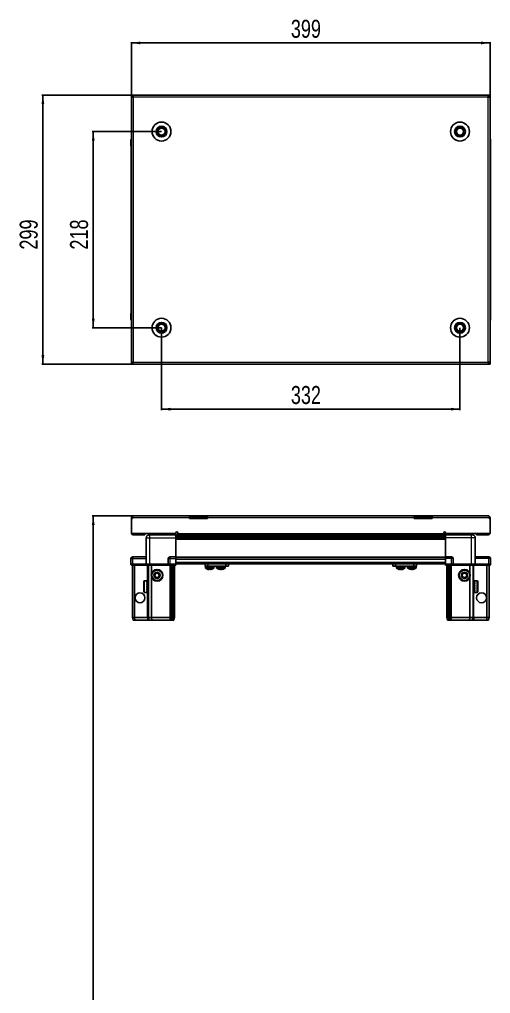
# Model space of a CAD drawing. Header units: millimetres. Extents: x 1021 to 3842, y -789 to 1435.
# Drawn here: x 1021 to 1545, y 294 to 1376 of the extents above; entities that cross this region are included whole.
import ezdxf

# ---------------------------------------------------------------- set-up
doc = ezdxf.new("R2010")
doc.units = ezdxf.units.MM
doc.layers.add('FORMAT', color=7, linetype='Continuous')
doc.styles.add('SLDTEXTSTYLE0', font='TXT', dxfattribs={"width": 0.75})
doc.dimstyles.new('SLDDIMSTYLE0', dxfattribs={"dimtxt": 20, "dimasz": 10, "dimexe": 0, "dimexo": 0.0625, "dimgap": 5, "dimtad": 2, "dimdec": 1, "dimrnd": 1e-09, "dimzin": 12, "dimdsep": 46, "dimtxsty": 'SLDTEXTSTYLE0', "dimsah": 1, "dimcen": 0.09, "dimadec": 0, "dimazin": 3, "dimtfac": 1, "dimtofl": 0, "dimtmove": 0, "dimatfit": 3, "dimfxl": 0, "dimfrac": 2, "dimtolj": 1, "dimtzin": 12, "dimarcsym": 0})

# ---------------------------------------------------------------- blocks, each defined once
blk = doc.blocks.new('_D')
at = {"layer": 'FORMAT'}
for p, q in [((1145.1, 1292.2), (1045.6, 1292.2)), ((1046.6, 993.2), (1046.6, 1292.2)), ((1145.1, 993.2), (1045.6, 993.2))]:
    blk.add_line(p, q, dxfattribs=at)
for points in [[(1046.6, 1292.2), (1045.1, 1282.2), (1048.2, 1282.2)], [(1046.6, 993.2), (1048.2, 1003.2), (1045.1, 1003.2)]]:
    blk.add_solid(points, dxfattribs=at)
at = {"layer": 'FORMAT', "insert": (1020.8, 1120.5), "char_height": 20, "attachment_point": 1, "rotation": 90, "style": 'SLDTEXTSTYLE0'}
blk.add_mtext('299', dxfattribs=at)
blk = doc.blocks.new('_D_1')
at = {"layer": 'FORMAT'}
for p, q in [((1145.1, 1292.2), (1145.1, 1351.2)), ((1544.1, 1350.2), (1145.1, 1350.2)), ((1544.1, 1292.2), (1544.1, 1351.2))]:
    blk.add_line(p, q, dxfattribs=at)
for points in [[(1145.1, 1350.2), (1155.1, 1348.6), (1155.1, 1351.7)], [(1544.1, 1350.2), (1534.1, 1351.7), (1534.1, 1348.6)]]:
    blk.add_solid(points, dxfattribs=at)
at = {"layer": 'FORMAT', "insert": (1322.5, 1375.9), "char_height": 20, "attachment_point": 1, "style": 'SLDTEXTSTYLE0'}
blk.add_mtext('399', dxfattribs=at)
blk = doc.blocks.new('_D_2')
at = {"layer": 'FORMAT'}
for p, q in [((1178.6, 1033.7), (1178.6, 942.2)), ((1510.6, 1033.7), (1510.6, 942.2)), ((1178.6, 943.2), (1510.6, 943.2))]:
    blk.add_line(p, q, dxfattribs=at)
for points in [[(1178.6, 943.2), (1188.6, 941.6), (1188.6, 944.7)], [(1510.6, 943.2), (1500.6, 944.7), (1500.6, 941.6)]]:
    blk.add_solid(points, dxfattribs=at)
at = {"layer": 'FORMAT', "insert": (1322.5, 968.9), "char_height": 20, "attachment_point": 1, "style": 'SLDTEXTSTYLE0'}
blk.add_mtext('332', dxfattribs=at)
blk = doc.blocks.new('_D_3')
at = {"layer": 'FORMAT'}
for p, q in [((1178.6, 1251.7), (1101.6, 1251.7)), ((1102.6, 1251.7), (1102.6, 1033.7)), ((1178.6, 1033.7), (1101.6, 1033.7))]:
    blk.add_line(p, q, dxfattribs=at)
for points in [[(1102.6, 1251.7), (1101.1, 1241.7), (1104.2, 1241.7)], [(1102.6, 1033.7), (1104.2, 1043.7), (1101.1, 1043.7)]]:
    blk.add_solid(points, dxfattribs=at)
at = {"layer": 'FORMAT', "insert": (1076.8, 1120.5), "char_height": 20, "attachment_point": 1, "rotation": 90, "style": 'SLDTEXTSTYLE0'}
blk.add_mtext('218', dxfattribs=at)
blk = doc.blocks.new('_D_8')
at = {"layer": 'FORMAT'}
for p, q in [((1146.7, 824.5), (1101.6, 824.5)), ((1102.6, 824.5), (1102.6, -782.2)), ((1147.2, -782.2), (1101.6, -782.2))]:
    blk.add_line(p, q, dxfattribs=at)
for points in [[(1102.6, 824.5), (1101.1, 814.5), (1104.2, 814.5)], [(1102.6, -782.2), (1104.2, -772.2), (1101.1, -772.2)]]:
    blk.add_solid(points, dxfattribs=at)
at = {"layer": 'FORMAT', "insert": (1076.8, -19.5), "char_height": 20, "attachment_point": 1, "rotation": 90, "style": 'SLDTEXTSTYLE0'}
blk.add_mtext('1606,7', dxfattribs=at)

msp = doc.modelspace()

# ---------------------------------------------------------------- linework, layer by layer
at = {"color": 7, "linetype": 'Continuous', "lineweight": 25}
for p, q in [((1145.13, 1290.66), (1145.13, 1292.16)), ((1147.23, 1292.16), (1145.13, 1292.16)), ((1145.13, 1290.66), (1147.23, 1290.66)), ((1145.13, 1290.66), (1145.13, 1290.06)), ((1145.13, 1290.06), (1145.13, 995.26)), ((1145.13, 1290.06), (1147.23, 1290.06)), ((1147.23, 1292.16), (1147.23, 1290.06)), ((1542.03, 1292.16), (1147.23, 1292.16)), ((1542.03, 1290.06), (1542.03, 1292.16)), ((1544.13, 1292.16), (1542.03, 1292.16)), ((1542.03, 1290.66), (1544.13, 1290.66)), ((1542.03, 1290.06), (1544.13, 1290.06)), ((1544.13, 1290.66), (1544.13, 1292.16)), ((1544.13, 1290.06), (1544.13, 1290.66)), ((1544.13, 995.26), (1544.13, 1290.06)), ((1144.63, 1242.16), (1144.63, 1235.66)), ((1144.63, 1235.66), (1144.63, 1242.16)), ((1144.63, 1235.66), (1144.63, 1235.66)), ((1145.13, 1235.66), (1144.63, 1235.66)), ((1144.78, 1235.66), (1144.78, 1049.66)), ((1544.13, 1243.49), (1544.13, 1243.49)), ((1544.13, 1235.66), (1544.63, 1235.66)), ((1544.48, 1049.66), (1544.48, 1235.66)), ((1544.63, 1242.16), (1544.63, 1235.66)), ((1544.63, 1235.66), (1544.63, 1242.16)), ((1544.63, 1235.66), (1544.63, 1235.66)), ((1544.63, 1235.66), (1544.63, 1235.66)), ((1144.63, 1043.16), (1144.63, 1049.66)), ((1144.63, 1049.66), (1144.63, 1049.66)), ((1144.63, 1049.66), (1144.63, 1049.66)), ((1144.63, 1049.66), (1144.63, 1043.16)), ((1145.13, 1049.66), (1144.63, 1049.66)), ((1145.13, 1041.84), (1145.13, 1041.84)), ((1544.13, 1049.66), (1544.63, 1049.66)), ((1544.63, 1049.66), (1544.63, 1049.66)), ((1544.63, 1043.16), (1544.63, 1049.66)), ((1544.63, 1049.66), (1544.63, 1043.16)), ((1147.23, 995.26), (1145.13, 995.26)), ((1145.13, 995.26), (1145.13, 994.66)), ((1145.13, 994.66), (1145.13, 993.16)), ((1147.23, 994.66), (1145.13, 994.66)), ((1145.13, 993.16), (1147.23, 993.16)), ((1147.23, 995.26), (1147.23, 993.16)), ((1147.23, 993.16), (1542.03, 993.16)), ((1544.13, 995.26), (1542.03, 995.26)), ((1542.03, 993.16), (1542.03, 995.26)), ((1544.13, 994.66), (1542.03, 994.66)), ((1542.03, 993.16), (1544.13, 993.16)), ((1544.13, 994.66), (1544.13, 995.26)), ((1544.13, 994.66), (1544.13, 993.16)), ((1146.73, 824.52), (1209.63, 824.52)), ((1209.63, 822.42), (1209.63, 824.52)), ((1209.63, 824.52), (1219.63, 824.52)), ((1219.63, 823.02), (1209.63, 823.02)), ((1219.63, 824.52), (1229.63, 824.52)), ((1229.63, 823.02), (1219.63, 823.02)), ((1229.63, 824.52), (1459.63, 824.52)), ((1229.63, 824.52), (1229.63, 822.42)), ((1459.63, 822.42), (1459.63, 824.52)), ((1459.63, 824.52), (1469.63, 824.52)), ((1469.63, 823.02), (1459.63, 823.02)), ((1469.63, 824.52), (1479.63, 824.52)), ((1479.63, 823.02), (1469.63, 823.02)), ((1479.63, 824.52), (1542.53, 824.52)), ((1479.63, 824.52), (1479.63, 822.42)), ((1146.13, 822.42), (1145.13, 822.42)), ((1145.13, 822.42), (1145.13, 821.52)), ((1145.13, 821.52), (1145.13, 805.02)), ((1146.13, 821.52), (1145.13, 821.52)), ((1146.13, 822.42), (1146.13, 821.52)), ((1209.63, 821.52), (1209.63, 822.42)), ((1229.63, 821.52), (1209.63, 821.52)), ((1229.63, 821.52), (1229.63, 822.42)), ((1459.63, 821.52), (1459.63, 822.42)), ((1479.63, 821.52), (1459.63, 821.52)), ((1479.63, 821.52), (1479.63, 822.42)), ((1543.13, 822.42), (1543.13, 821.52)), ((1543.13, 822.42), (1544.13, 822.42)), ((1544.13, 821.52), (1543.13, 821.52)), ((1544.13, 821.52), (1544.13, 822.42)), ((1544.13, 805.02), (1544.13, 821.52)), ((1145.13, 805.02), (1194.63, 805.02)), ((1147.23, 803.52), (1158.13, 803.52)), ((1160.13, 803.52), (1158.13, 803.52)), ((1160.13, 805.02), (1160.13, 803.52)), ((1165.38, 805.02), (1165.38, 803.52)), ((1194.63, 803.52), (1165.63, 803.52)), ((1191.88, 803.52), (1191.88, 805.02)), ((1194.63, 805.02), (1194.63, 805.87)), ((1194.63, 805.02), (1194.63, 803.52)), ((1194.63, 802.87), (1218.51, 802.87)), ((1494.63, 801.08), (1194.63, 801.08)), ((1196.63, 805.87), (1196.63, 805.12)), ((1196.63, 803.02), (1196.63, 805.12)), ((1196.63, 803.02), (1492.63, 803.02)), ((1213.13, 803.02), (1213.13, 802.87)), ((1213.29, 803.02), (1213.29, 802.87)), ((1213.5, 803.02), (1213.5, 802.87)), ((1214.05, 803.02), (1214.05, 802.87)), ((1214.46, 803.02), (1214.46, 802.87)), ((1215.35, 803.02), (1215.35, 802.87)), ((1215.94, 803.02), (1215.94, 802.87)), ((1217.07, 803.02), (1217.07, 802.87)), ((1217.77, 803.02), (1217.77, 802.87)), ((1218.51, 802.87), (1219.05, 802.87)), ((1219.05, 803.02), (1219.05, 802.87)), ((1219.05, 802.87), (1219.05, 802.87)), ((1219.05, 802.87), (1219.78, 802.87)), ((1219.23, 803.02), (1219.23, 802.87)), ((1219.73, 803.02), (1219.73, 802.87)), ((1219.78, 803.02), (1219.78, 802.87)), ((1219.78, 802.87), (1220.75, 802.87)), ((1219.78, 802.87), (1219.78, 802.87)), ((1220.75, 802.87), (1468.51, 802.87)), ((1221.08, 803.02), (1221.08, 802.87)), ((1221.09, 803.02), (1221.09, 802.87)), ((1221.78, 803.02), (1221.78, 802.87)), ((1222.96, 803.02), (1222.96, 802.87)), ((1223.57, 803.02), (1223.57, 802.87)), ((1224.52, 803.02), (1224.52, 802.87)), ((1224.98, 803.02), (1224.98, 802.87)), ((1225.61, 803.02), (1225.61, 802.87)), ((1225.86, 803.02), (1225.86, 802.87)), ((1226.1, 803.02), (1226.1, 802.87)), ((1226.13, 803.02), (1226.13, 802.87)), ((1463.13, 803.02), (1463.13, 802.87)), ((1463.24, 803.02), (1463.24, 802.87)), ((1463.42, 803.02), (1463.42, 802.87)), ((1463.93, 803.02), (1463.93, 802.87)), ((1464.32, 803.02), (1464.32, 802.87)), ((1465.18, 803.02), (1465.18, 802.87)), ((1465.74, 803.02), (1465.74, 802.87)), ((1466.86, 803.02), (1466.86, 802.87)), ((1467.54, 803.02), (1467.54, 802.87)), ((1468.51, 802.87), (1468.81, 802.87)), ((1468.81, 803.02), (1468.81, 802.87)), ((1468.81, 802.87), (1468.82, 802.87)), ((1468.82, 802.87), (1469.55, 802.87)), ((1469.07, 803.02), (1469.07, 802.87)), ((1469.55, 803.02), (1469.55, 802.87)), ((1469.55, 802.87), (1470.84, 802.87)), ((1470.75, 802.87), (1494.63, 802.87)), ((1470.84, 803.02), (1470.84, 802.87)), ((1470.94, 803.02), (1470.94, 802.87)), ((1471.56, 803.02), (1471.56, 802.87)), ((1472.76, 803.02), (1472.76, 802.87)), ((1473.38, 803.02), (1473.38, 802.87)), ((1474.36, 803.02), (1474.36, 802.87)), ((1474.84, 803.02), (1474.84, 802.87)), ((1475.51, 803.02), (1475.51, 802.87)), ((1475.79, 803.02), (1475.79, 802.87)), ((1476.08, 803.02), (1476.08, 802.87)), ((1476.13, 802.87), (1476.13, 803.02)), ((1476.13, 803.02), (1476.13, 802.87)), ((1492.63, 805.12), (1492.63, 805.87)), ((1492.63, 805.12), (1492.63, 803.02)), ((1494.63, 805.87), (1494.63, 805.02)), ((1494.63, 805.02), (1544.13, 805.02)), ((1494.63, 805.02), (1494.63, 803.52)), ((1494.63, 803.52), (1523.63, 803.52)), ((1497.38, 805.02), (1497.38, 803.52)), ((1523.88, 803.52), (1523.88, 805.02)), ((1529.13, 803.52), (1529.13, 805.02)), ((1531.13, 803.52), (1529.13, 803.52)), ((1531.13, 803.52), (1542.03, 803.52)), ((1161.63, 771.02), (1161.63, 800.02)), ((1494.63, 801.04), (1194.63, 801.04)), ((1194.63, 800.02), (1194.63, 779.02)), ((1494.63, 800.02), (1494.63, 779.02)), ((1527.63, 771.02), (1527.63, 800.02)), ((1144.63, 771.02), (1144.63, 777.02)), ((1144.63, 771.02), (1144.63, 770.69)), ((1144.63, 771.02), (1144.63, 771.02)), ((1144.63, 771.02), (1144.63, 770.69)), ((1146.63, 771.02), (1144.63, 771.02)), ((1144.63, 770.69), (1145.13, 769.82)), ((1144.63, 770.69), (1145.13, 769.82)), ((1145.13, 769.82), (1146.63, 769.82)), ((1146.13, 711.52), (1146.13, 769.82)), ((1161.63, 779.02), (1146.63, 779.02)), ((1146.63, 771.02), (1161.43, 771.02)), ((1161.43, 769.82), (1146.63, 769.82)), ((1148.63, 711.52), (1148.63, 769.82)), ((1161.43, 771.02), (1161.63, 771.02)), ((1161.63, 769.82), (1161.43, 769.82)), ((1161.63, 771.02), (1161.63, 769.82)), ((1161.63, 771.02), (1165.63, 771.02)), ((1165.63, 769.82), (1161.63, 769.82)), ((1164.13, 711.52), (1164.13, 769.82)), ((1165.63, 771.02), (1185.93, 771.02)), ((1185.93, 769.82), (1165.63, 769.82)), ((1167.63, 761.02), (1167.63, 769.82)), ((1185.93, 771.02), (1186.13, 771.02)), ((1186.13, 769.82), (1185.93, 769.82)), ((1186.13, 771.02), (1186.13, 777.02)), ((1186.13, 771.02), (1186.13, 769.82)), ((1188.13, 771.02), (1186.13, 771.02)), ((1186.13, 771.02), (1188.13, 771.02)), ((1186.13, 769.82), (1186.81, 769.82)), ((1194.63, 769.82), (1186.81, 769.82)), ((1194.63, 779.02), (1188.13, 779.02)), ((1188.13, 771.02), (1194.63, 771.02)), ((1188.13, 770.69), (1194.63, 770.69)), ((1189.13, 711.52), (1189.13, 769.82)), ((1190.13, 711.52), (1190.13, 769.82)), ((1191.63, 711.52), (1191.63, 769.82)), ((1193.13, 711.52), (1193.13, 769.82)), ((1194.63, 777.02), (1194.63, 779.02)), ((1194.63, 778.37), (1494.63, 778.37)), ((1194.63, 771.02), (1194.63, 777.02)), ((1194.63, 771.17), (1494.63, 771.17)), ((1194.63, 771.02), (1194.63, 770.69)), ((1194.63, 770.69), (1194.63, 769.82)), ((1227.08, 768.67), (1227.08, 771.17)), ((1230.08, 768.67), (1227.08, 768.67)), ((1227.43, 768.67), (1227.43, 766.76)), ((1230.08, 771.17), (1230.08, 768.67)), ((1250.28, 768.67), (1230.08, 768.67)), ((1236.93, 766.76), (1236.93, 768.67)), ((1239.88, 768.67), (1239.88, 766.76)), ((1239.93, 768.67), (1239.93, 766.76)), ((1249.43, 766.76), (1249.43, 768.67)), ((1250.28, 768.67), (1250.28, 771.17)), ((1253.28, 768.67), (1250.28, 768.67)), ((1253.28, 771.17), (1253.28, 768.67)), ((1435.98, 768.67), (1435.98, 771.17)), ((1438.98, 768.67), (1435.98, 768.67)), ((1438.98, 771.17), (1438.98, 768.67)), ((1459.18, 768.67), (1438.98, 768.67)), ((1439.83, 768.67), (1439.83, 766.76)), ((1449.33, 766.76), (1449.33, 768.67)), ((1449.38, 766.76), (1449.38, 768.67)), ((1452.33, 768.67), (1452.33, 766.76)), ((1459.18, 768.67), (1459.18, 771.17)), ((1462.18, 768.67), (1459.18, 768.67)), ((1461.83, 766.76), (1461.83, 768.67)), ((1462.18, 771.17), (1462.18, 768.67)), ((1494.63, 779.02), (1501.13, 779.02)), ((1494.63, 777.02), (1494.63, 779.02)), ((1494.63, 771.02), (1494.63, 777.02)), ((1494.63, 771.02), (1501.13, 771.02)), ((1494.63, 771.02), (1494.63, 770.69)), ((1494.63, 771.02), (1494.63, 771.02)), ((1501.13, 771.02), (1494.63, 771.02)), ((1494.63, 769.82), (1494.63, 770.69)), ((1494.63, 770.69), (1494.63, 770.69)), ((1494.63, 770.69), (1501.13, 770.69)), ((1502.45, 769.82), (1494.63, 769.82)), ((1496.13, 711.52), (1496.13, 769.82)), ((1497.63, 711.52), (1497.63, 769.82)), ((1499.13, 711.52), (1499.13, 769.82)), ((1500.13, 711.52), (1500.13, 769.82)), ((1503.13, 771.02), (1501.13, 771.02)), ((1502.45, 769.82), (1503.13, 769.82)), ((1503.13, 771.02), (1503.13, 777.02)), ((1503.13, 771.02), (1503.13, 769.82)), ((1503.13, 771.02), (1503.33, 771.02)), ((1503.33, 769.82), (1503.13, 769.82)), ((1503.33, 771.02), (1523.63, 771.02)), ((1523.63, 769.82), (1503.33, 769.82)), ((1521.63, 761.02), (1521.63, 769.82)), ((1523.63, 771.02), (1527.63, 771.02)), ((1527.63, 769.82), (1523.63, 769.82)), ((1525.13, 711.52), (1525.13, 769.82)), ((1527.63, 779.02), (1542.63, 779.02)), ((1527.63, 771.02), (1527.63, 769.82)), ((1527.63, 771.02), (1527.83, 771.02)), ((1527.83, 769.82), (1527.63, 769.82)), ((1527.83, 771.02), (1542.63, 771.02)), ((1542.63, 771.02), (1527.83, 771.02)), ((1542.63, 769.82), (1527.83, 769.82)), ((1540.63, 711.52), (1540.63, 769.82)), ((1544.63, 771.02), (1542.63, 771.02)), ((1542.63, 769.82), (1544.13, 769.82)), ((1543.13, 711.52), (1543.13, 769.82)), ((1544.13, 769.82), (1544.63, 770.69)), ((1544.63, 771.02), (1544.63, 777.02)), ((1544.63, 771.02), (1544.63, 770.69)), ((1158.93, 740.32), (1158.93, 751.72)), ((1162.63, 752.52), (1159.73, 752.52)), ((1162.13, 752.43), (1162.63, 752.43)), ((1162.13, 752.43), (1162.13, 752.26)), ((1162.13, 752.26), (1162.63, 752.26)), ((1162.13, 751.77), (1162.63, 751.77)), ((1162.13, 751.77), (1162.13, 751.39)), ((1162.13, 751.39), (1162.63, 751.39)), ((1162.13, 750.56), (1162.63, 750.56)), ((1162.13, 750.56), (1162.13, 750)), ((1162.13, 750), (1162.63, 750)), ((1162.13, 748.9), (1162.63, 748.9)), ((1162.13, 748.9), (1162.13, 748.22)), ((1162.13, 748.22), (1162.63, 748.22)), ((1162.13, 746.95), (1162.63, 746.95)), ((1162.13, 746.95), (1162.13, 746.22)), ((1162.63, 752.43), (1162.63, 752.52)), ((1162.63, 752.26), (1162.63, 752.43)), ((1162.63, 751.77), (1162.63, 752.26)), ((1162.63, 751.39), (1162.63, 751.77)), ((1162.63, 750.56), (1162.63, 751.39)), ((1162.63, 750), (1162.63, 750.56)), ((1162.73, 750.42), (1162.63, 750.42)), ((1162.63, 748.9), (1162.63, 750)), ((1162.63, 748.22), (1162.63, 748.9)), ((1162.63, 746.95), (1162.63, 748.22)), ((1162.63, 746.65), (1162.63, 746.95)), ((1162.73, 748.91), (1162.73, 750.42)), ((1162.73, 741.62), (1162.73, 748.91)), ((1163.61, 749.33), (1163.13, 750.02)), ((1163.13, 742.02), (1163.13, 750.02)), ((1164.1, 750.02), (1163.61, 749.33)), ((1163.61, 742.71), (1163.61, 749.33)), ((1164.13, 750.02), (1164.1, 750.02)), ((1164.1, 742.02), (1164.1, 750.02)), ((1167.63, 711.52), (1167.63, 756.02)), ((1521.63, 711.52), (1521.63, 756.02)), ((1525.16, 750.02), (1525.13, 750.02)), ((1525.65, 749.33), (1525.16, 750.02)), ((1525.16, 750.02), (1525.16, 748.98)), ((1525.16, 748.98), (1525.16, 742.02)), ((1526.13, 750.02), (1525.65, 749.33)), ((1525.65, 749.33), (1525.65, 748.47)), ((1525.65, 748.47), (1525.65, 742.71)), ((1526.13, 750.02), (1526.13, 748.98)), ((1526.13, 748.98), (1526.13, 742.02)), ((1526.63, 750.42), (1526.53, 750.42)), ((1526.53, 750.42), (1526.53, 741.62)), ((1529.53, 752.52), (1526.63, 752.52)), ((1526.63, 752.52), (1526.63, 752.51)), ((1527.13, 752.51), (1526.63, 752.51)), ((1526.63, 752.51), (1526.63, 752.43)), ((1526.63, 752.43), (1526.63, 752.09)), ((1527.13, 752.43), (1526.63, 752.43)), ((1527.13, 752.09), (1526.63, 752.09)), ((1526.63, 752.09), (1526.63, 751.78)), ((1526.63, 751.78), (1526.63, 751.07)), ((1527.13, 751.78), (1526.63, 751.78)), ((1527.13, 751.07), (1526.63, 751.07)), ((1526.63, 751.07), (1526.63, 750.57)), ((1526.63, 750.57), (1526.63, 749.55)), ((1527.13, 750.57), (1526.63, 750.57)), ((1527.13, 749.55), (1526.63, 749.55)), ((1526.63, 749.55), (1526.63, 748.91)), ((1526.63, 748.91), (1526.63, 747.7)), ((1527.13, 748.91), (1526.63, 748.91)), ((1527.13, 747.7), (1526.63, 747.7)), ((1526.63, 747.7), (1526.63, 747.15)), ((1527.13, 747.15), (1526.63, 747.15)), ((1526.63, 746.97), (1526.63, 745.67)), ((1527.13, 746.97), (1526.63, 746.97)), ((1527.13, 752.43), (1527.13, 752.51)), ((1527.13, 751.78), (1527.13, 752.09)), ((1527.13, 750.57), (1527.13, 751.07)), ((1527.13, 748.91), (1527.13, 749.55)), ((1527.13, 746.97), (1527.13, 747.7)), ((1530.33, 751.72), (1530.33, 750.23)), ((1530.33, 750.23), (1530.33, 740.32)), ((1159.73, 739.52), (1162.63, 739.52)), ((1162.13, 746.65), (1162.63, 746.65)), ((1162.13, 746.22), (1162.63, 746.22)), ((1162.13, 744.92), (1162.63, 744.92)), ((1162.13, 744.92), (1162.13, 744.2)), ((1162.13, 744.79), (1162.63, 744.79)), ((1162.13, 744.2), (1162.63, 744.2)), ((1162.13, 743), (1162.63, 743)), ((1162.13, 743), (1162.13, 742.36)), ((1162.13, 742.36), (1162.63, 742.36)), ((1162.13, 741.37), (1162.63, 741.37)), ((1162.13, 741.37), (1162.13, 740.88)), ((1162.13, 740.88), (1162.63, 740.88)), ((1162.13, 740.19), (1162.63, 740.19)), ((1162.13, 740.19), (1162.13, 739.9)), ((1162.13, 739.9), (1162.63, 739.9)), ((1162.13, 739.59), (1162.63, 739.59)), ((1162.13, 739.59), (1162.13, 739.52)), ((1162.13, 739.52), (1162.63, 739.52)), ((1162.63, 744.92), (1162.63, 746.22)), ((1162.63, 744.2), (1162.63, 744.79)), ((1162.63, 743), (1162.63, 744.2)), ((1162.63, 742.36), (1162.63, 743)), ((1162.63, 741.37), (1162.63, 742.36)), ((1162.63, 741.62), (1162.73, 741.62)), ((1162.63, 740.88), (1162.63, 741.37)), ((1162.63, 740.19), (1162.63, 740.88)), ((1162.63, 739.9), (1162.63, 740.19)), ((1162.63, 739.59), (1162.63, 739.9)), ((1162.63, 739.52), (1162.63, 739.59)), ((1162.63, 739.52), (1162.63, 739.52)), ((1163.13, 742.02), (1163.61, 742.71)), ((1163.61, 742.71), (1164.1, 742.02)), ((1164.1, 742.02), (1164.13, 742.02)), ((1525.13, 742.02), (1525.16, 742.02)), ((1525.16, 742.02), (1525.65, 742.71)), ((1525.65, 742.71), (1526.13, 742.02)), ((1526.53, 741.62), (1526.63, 741.62)), ((1527.13, 745.67), (1526.63, 745.67)), ((1527.13, 745.29), (1526.63, 745.29)), ((1526.63, 745.29), (1526.63, 744.94)), ((1527.13, 744.94), (1526.63, 744.94)), ((1526.63, 744.94), (1526.63, 743.68)), ((1527.13, 743.68), (1526.63, 743.68)), ((1526.63, 743.68), (1526.63, 743.01)), ((1526.63, 743.01), (1526.63, 741.92)), ((1527.13, 743.01), (1526.63, 743.01)), ((1527.13, 741.92), (1526.63, 741.92)), ((1526.63, 741.92), (1526.63, 741.38)), ((1526.63, 741.38), (1526.63, 740.57)), ((1527.13, 741.38), (1526.63, 741.38)), ((1527.13, 740.57), (1526.63, 740.57)), ((1526.63, 740.57), (1526.63, 740.2)), ((1526.63, 740.2), (1526.63, 739.74)), ((1527.13, 740.2), (1526.63, 740.2)), ((1527.13, 739.74), (1526.63, 739.74)), ((1526.63, 739.74), (1526.63, 739.59)), ((1526.63, 739.59), (1526.63, 739.52)), ((1527.13, 739.59), (1526.63, 739.59)), ((1526.63, 739.52), (1529.53, 739.52)), ((1527.13, 744.94), (1527.13, 745.67)), ((1527.13, 743.01), (1527.13, 743.68)), ((1527.13, 741.38), (1527.13, 741.92)), ((1527.13, 740.2), (1527.13, 740.57)), ((1527.13, 739.59), (1527.13, 739.74)), ((1148.63, 711.52), (1146.13, 711.52)), ((1146.13, 711.52), (1146.93, 708.52)), ((1146.93, 708.52), (1148.78, 708.52)), ((1163.13, 711.52), (1148.63, 711.52)), ((1148.63, 711.52), (1148.78, 708.52)), ((1148.78, 708.52), (1163.13, 708.52)), ((1164.13, 711.52), (1163.13, 711.52)), ((1163.13, 708.52), (1164.93, 708.52)), ((1167.63, 711.52), (1164.13, 711.52)), ((1164.13, 711.52), (1164.93, 708.52)), ((1164.93, 708.52), (1167.96, 708.52)), ((1188.13, 711.52), (1167.63, 711.52)), ((1167.96, 708.52), (1167.63, 711.52)), ((1167.96, 708.52), (1188.13, 708.52)), ((1189.13, 711.52), (1188.13, 711.52)), ((1188.13, 708.52), (1189.93, 708.52)), ((1190.13, 711.52), (1189.13, 711.52)), ((1189.93, 708.52), (1189.13, 711.52)), ((1189.93, 708.52), (1190.67, 708.52)), ((1191.63, 711.52), (1190.13, 711.52)), ((1190.67, 708.52), (1190.13, 711.52)), ((1190.67, 708.52), (1191.17, 708.52)), ((1191.17, 708.52), (1191.63, 711.52)), ((1191.17, 708.52), (1192.33, 708.52)), ((1193.13, 711.52), (1191.63, 711.52)), ((1192.33, 708.52), (1193.13, 711.52)), ((1496.93, 708.52), (1496.13, 711.52)), ((1496.13, 711.52), (1497.63, 711.52)), ((1498.08, 708.52), (1496.93, 708.52)), ((1498.08, 708.52), (1497.63, 711.52)), ((1497.63, 711.52), (1499.13, 711.52)), ((1498.58, 708.52), (1498.08, 708.52)), ((1498.58, 708.52), (1499.13, 711.52)), ((1499.33, 708.52), (1498.58, 708.52)), ((1499.13, 711.52), (1500.13, 711.52)), ((1499.33, 708.52), (1500.13, 711.52)), ((1501.13, 708.52), (1499.33, 708.52)), ((1500.13, 711.52), (1501.13, 711.52)), ((1501.13, 711.52), (1521.63, 711.52)), ((1521.3, 708.52), (1501.13, 708.52)), ((1521.3, 708.52), (1521.63, 711.52)), ((1524.33, 708.52), (1521.3, 708.52)), ((1521.63, 711.52), (1525.13, 711.52)), ((1525.13, 711.52), (1524.33, 708.52)), ((1526.13, 708.52), (1524.33, 708.52)), ((1525.13, 711.52), (1526.13, 711.52)), ((1526.13, 711.52), (1540.63, 711.52)), ((1540.47, 708.52), (1526.13, 708.52)), ((1540.63, 711.52), (1540.47, 708.52)), ((1542.33, 708.52), (1540.47, 708.52)), ((1540.63, 711.52), (1543.13, 711.52)), ((1543.13, 711.52), (1542.33, 708.52))]:
    msp.add_line(p, q, dxfattribs=at)
at = {"color": 8, "linetype": 'Continuous', "lineweight": 18}
for p, q in [((1542.03, 1290.06), (1147.23, 1290.06)), ((1147.23, 1290.06), (1147.23, 995.26)), ((1542.03, 995.26), (1542.03, 1290.06)), ((1145.13, 1242.16), (1144.63, 1242.16)), ((1544.13, 1242.16), (1544.63, 1242.16)), ((1145.13, 1043.16), (1144.63, 1043.16)), ((1544.13, 1043.16), (1544.63, 1043.16)), ((1147.23, 995.26), (1542.03, 995.26)), ((1219.63, 823.02), (1219.63, 824.52)), ((1469.63, 824.52), (1469.63, 823.02)), ((1209.63, 822.42), (1146.13, 822.42)), ((1459.63, 822.42), (1229.63, 822.42)), ((1543.13, 822.42), (1479.63, 822.42)), ((1147.23, 805.02), (1147.23, 803.52)), ((1158.13, 803.52), (1158.13, 805.02)), ((1194.63, 803.52), (1196.63, 803.52)), ((1494.63, 802.28), (1194.63, 802.28)), ((1196.63, 805.12), (1492.63, 805.12)), ((1492.63, 803.52), (1494.63, 803.52)), ((1531.13, 805.02), (1531.13, 803.52)), ((1542.03, 805.02), (1542.03, 803.52)), ((1165.63, 800.02), (1194.63, 800.02)), ((1165.63, 771.02), (1165.63, 800.02)), ((1194.63, 799.84), (1494.63, 799.84)), ((1494.63, 798.42), (1194.63, 798.42)), ((1523.63, 800.02), (1494.63, 800.02)), ((1523.63, 771.02), (1523.63, 800.02)), ((1144.63, 777.02), (1146.63, 777.02)), ((1146.63, 779.02), (1146.63, 777.02)), ((1146.63, 777.02), (1161.63, 777.02)), ((1146.63, 771.02), (1146.63, 777.02)), ((1146.63, 771.02), (1146.63, 769.82)), ((1161.43, 769.82), (1161.43, 771.02)), ((1163.13, 750.02), (1163.13, 769.82)), ((1165.63, 771.02), (1165.63, 769.82)), ((1185.93, 769.82), (1185.93, 771.02)), ((1186.13, 777.02), (1188.13, 777.02)), ((1188.13, 777.02), (1188.13, 779.02)), ((1188.13, 777.02), (1194.63, 777.02)), ((1188.13, 771.02), (1188.13, 777.02)), ((1188.13, 771.02), (1188.13, 770.69)), ((1188.13, 711.52), (1188.13, 769.82)), ((1194.63, 779.02), (1494.63, 779.02)), ((1194.63, 776.37), (1494.63, 776.37)), ((1194.63, 773.17), (1494.63, 773.17)), ((1501.13, 777.02), (1494.63, 777.02)), ((1494.63, 771.02), (1494.63, 770.69)), ((1501.13, 777.02), (1501.13, 779.02)), ((1501.13, 771.02), (1501.13, 777.02)), ((1503.13, 777.02), (1501.13, 777.02)), ((1501.13, 771.02), (1501.13, 770.69)), ((1501.13, 711.52), (1501.13, 769.82)), ((1503.33, 771.02), (1503.33, 769.82)), ((1523.63, 771.02), (1523.63, 769.82)), ((1526.13, 750.02), (1526.13, 769.82)), ((1542.63, 777.02), (1527.63, 777.02)), ((1527.83, 771.02), (1527.83, 769.82)), ((1542.63, 779.02), (1542.63, 777.02)), ((1542.63, 771.02), (1542.63, 777.02)), ((1544.63, 777.02), (1542.63, 777.02)), ((1542.63, 771.02), (1542.63, 769.82)), ((1236.93, 766.76), (1227.43, 766.76)), ((1236.74, 766.39), (1227.62, 766.39)), ((1239.93, 766.76), (1239.88, 766.76)), ((1249.43, 766.76), (1239.93, 766.76)), ((1240.12, 766.39), (1240.07, 766.39)), ((1249.24, 766.39), (1240.12, 766.39)), ((1442.04, 766.76), (1439.83, 766.76)), ((1442.14, 766.39), (1440.02, 766.39)), ((1449.33, 766.76), (1442.04, 766.76)), ((1449.14, 766.39), (1442.14, 766.39)), ((1449.19, 766.39), (1449.14, 766.39)), ((1449.38, 766.76), (1449.33, 766.76)), ((1459.83, 766.76), (1452.33, 766.76)), ((1459.72, 766.39), (1452.52, 766.39)), ((1461.64, 766.39), (1459.72, 766.39)), ((1461.83, 766.76), (1459.83, 766.76)), ((1159.73, 739.52), (1159.73, 752.52)), ((1529.53, 752.52), (1529.53, 750.83)), ((1529.53, 750.83), (1529.53, 739.52)), ((1163.13, 711.52), (1163.13, 742.02)), ((1526.13, 711.52), (1526.13, 742.02)), ((1163.13, 711.52), (1163.13, 708.52)), ((1188.13, 708.52), (1188.13, 711.52)), ((1501.13, 708.52), (1501.13, 711.52)), ((1526.13, 711.52), (1526.13, 708.52))]:
    msp.add_line(p, q, dxfattribs=at)
at = {"color": 7, "linetype": 'Continuous', "lineweight": 25}
for centre, radius in [((1178.63, 1251.66), 10.5), ((1178.63, 1251.66), 6), ((1510.63, 1251.66), 10.5), ((1510.63, 1251.66), 6), ((1178.63, 1251.66), 3.9), ((1510.63, 1251.66), 3.9), ((1178.63, 1033.66), 10.5), ((1178.63, 1033.66), 6), ((1510.63, 1033.66), 10.5), ((1510.63, 1033.66), 6), ((1178.63, 1033.66), 3.9), ((1510.63, 1033.66), 3.9), ((1173.63, 758.52), 6.5), ((1173.63, 758.52), 3.46), ((1515.63, 758.52), 6.5), ((1515.63, 758.52), 3.46), ((1154.63, 733.52), 5.5), ((1534.63, 733.52), 5.5)]:
    msp.add_circle(centre, radius, dxfattribs=at)
at = {"color": 8, "linetype": 'Continuous', "lineweight": 18}
for centre in [(1173.63, 758.52), (1515.63, 758.52)]:
    msp.add_circle(centre, 5.7, dxfattribs=at)
at = {"color": 7, "linetype": 'Continuous', "lineweight": 25}
for centre, radius, start, end in [((1178.63, 1251.66), 4.62, 60, 120), ((1510.63, 1251.66), 4.62, 60, 120), ((1178.63, 1251.66), 4.62, 120, 180), ((1178.63, 1251.66), 4.62, 180, 240), ((1178.63, 1251.66), 4.62, 240, 300), ((1178.63, 1251.66), 4.62, 0, 60), ((1178.63, 1251.66), 4.62, 300, 0), ((1510.63, 1251.66), 4.62, 120, 180), ((1510.63, 1251.66), 4.62, 180, 240), ((1510.63, 1251.66), 4.62, 240, 300), ((1510.63, 1251.66), 4.62, 360, 60), ((1510.63, 1251.66), 4.62, 300, 360), ((1146.63, 1242.16), 2, 138.57492, 180), ((1146.63, 1242.16), 2, 138.59038, 180), ((1542.63, 1242.16), 2, 360, 41.40962), ((1542.63, 1242.16), 2, 0, 41.40962), ((1146.63, 1043.16), 2, 180, 199.56674), ((1146.63, 1043.16), 2, 180, 221.40962), ((1146.63, 1043.16), 2, 213.78451, 221.40962), ((1542.63, 1043.16), 2, 318.57492, 360), ((1542.63, 1043.16), 2, 318.59038, 0), ((1178.63, 1033.66), 4.62, 120, 180), ((1178.63, 1033.66), 4.62, 180, 240), ((1178.63, 1033.66), 4.62, 60, 120), ((1178.63, 1033.66), 4.62, 240, 300), ((1178.63, 1033.66), 4.62, 0, 60), ((1178.63, 1033.66), 4.62, 300, 0), ((1510.63, 1033.66), 4.62, 120, 180), ((1510.63, 1033.66), 4.62, 180, 240), ((1510.63, 1033.66), 4.62, 60, 120), ((1510.63, 1033.66), 4.62, 240, 300), ((1510.63, 1033.66), 4.62, 0, 60), ((1510.63, 1033.66), 4.62, 300, 0), ((1147.23, 805.62), 2.1, 196.60155, 270), ((1195.63, 805.87), 1, 0, 180), ((1493.63, 805.87), 1, 0, 180), ((1542.03, 805.62), 2.1, 270, 343.39845), ((1146.63, 777.02), 2, 90, 180), ((1188.13, 777.02), 2, 90, 180), ((1501.13, 777.02), 2, 0, 90), ((1542.63, 777.02), 2, 0, 90), ((1173.63, 758.52), 2.5, 134.92207, 194.92207), ((1173.63, 758.52), 2.5, 194.92207, 254.92207), ((1173.63, 758.52), 2.5, 74.92207, 134.92207), ((1173.63, 758.52), 2.5, 14.92207, 74.92207), ((1173.63, 758.52), 2.5, 314.92207, 14.92207), ((1227.88, 766.76), 0.45, 180, 235.28209), ((1232.18, 772.97), 8, 235.28209, 258.9392), ((1232.18, 772.97), 8, 281.00757, 304.71791), ((1236.48, 766.76), 0.45, 304.71791, 0), ((1240.33, 766.76), 0.45, 180, 235.28209), ((1240.38, 766.76), 0.45, 180, 235.28209), ((1244.63, 772.97), 8, 235.28209, 255.8287), ((1244.68, 772.97), 8, 235.28209, 259.06255), ((1244.68, 772.97), 8, 280.87532, 304.71791), ((1248.98, 766.76), 0.45, 304.71791, 0), ((1440.28, 766.76), 0.45, 180, 235.28209), ((1444.58, 772.97), 8, 235.28209, 259.05401), ((1444.58, 772.97), 8, 280.84597, 304.71791), ((1444.63, 772.97), 8, 280.92113, 304.71791), ((1448.88, 766.76), 0.45, 304.71791, 0), ((1448.93, 766.76), 0.45, 304.71791, 0), ((1452.78, 766.76), 0.45, 180, 235.28209), ((1457.08, 772.97), 8, 235.28209, 258.92302), ((1457.08, 772.97), 8, 280.93918, 304.71791), ((1461.38, 766.76), 0.45, 304.71791, 0), ((1515.63, 758.52), 2.5, 118.29497, 178.29497), ((1515.63, 758.52), 2.5, 178.29497, 238.29497), ((1515.63, 758.52), 2.5, 58.29497, 118.29497), ((1515.63, 758.52), 2.5, 298.29497, 358.29497), ((1515.63, 758.52), 2.5, 358.29497, 58.29497), ((1159.73, 751.72), 0.8, 90, 180), ((1163.13, 750.42), 0.4, 180, 270), ((1173.63, 758.52), 2.5, 254.92207, 314.92207), ((1515.63, 758.52), 2.5, 238.29497, 298.29497), ((1526.13, 750.42), 0.4, 270, 0), ((1529.53, 751.72), 0.8, 360, 90), ((1159.73, 740.32), 0.8, 180, 270), ((1163.13, 741.62), 0.4, 90, 180), ((1526.13, 741.62), 0.4, 360, 90), ((1529.53, 740.32), 0.8, 270, 0)]:
    msp.add_arc(centre, radius, start, end, dxfattribs=at)
for centre, start_param, end_param in [((1188.13, 767.22), 0, 0.7227342), ((1501.13, 767.22), 5.5604511, 6.2831853)]:
    msp.add_ellipse(centre, major_axis=(0, 3.46), ratio=0.5773503, start_param=start_param, end_param=end_param, dxfattribs=at)
for points, knots in [([(1174.01, 1251.66), (1174.34, 1252.24), (1174.91, 1253.22), (1175.73, 1254.64), (1176.14, 1255.35), (1176.32, 1255.66)], [0, 0, 0, 0, 0.4391308, 0.7513783, 1, 1, 1, 1]), ([(1176.32, 1247.66), (1175.99, 1248.24), (1175.42, 1249.22), (1174.6, 1250.64), (1174.19, 1251.35), (1174.01, 1251.66)], [0, 0, 0, 0, 0.4391308, 0.7513783, 1, 1, 1, 1]), ([(1176.32, 1255.66), (1176.52, 1255.66), (1177.22, 1255.66), (1178.53, 1255.66), (1179.92, 1255.66), (1180.67, 1255.66), (1180.94, 1255.66)], [0, 0, 0, 0, 0.1393293, 0.4852696, 0.8163565, 1, 1, 1, 1]), ([(1180.94, 1247.66), (1180.67, 1247.66), (1179.92, 1247.66), (1178.53, 1247.66), (1177.22, 1247.66), (1176.52, 1247.66), (1176.32, 1247.66)], [0, 0, 0, 0, 0.1836435, 0.5147304, 0.8606707, 1, 1, 1, 1]), ([(1180.94, 1255.66), (1181.27, 1255.09), (1181.83, 1254.11), (1182.66, 1252.69), (1183.07, 1251.98), (1183.25, 1251.66)], [0, 0, 0, 0, 0.4391308, 0.7513783, 1, 1, 1, 1]), ([(1183.25, 1251.66), (1182.92, 1251.09), (1182.35, 1250.11), (1181.53, 1248.69), (1181.12, 1247.98), (1180.94, 1247.66)], [0, 0, 0, 0, 0.4391308, 0.7513783, 1, 1, 1, 1]), ([(1506.01, 1251.66), (1506.34, 1252.24), (1506.91, 1253.22), (1507.73, 1254.64), (1508.14, 1255.35), (1508.32, 1255.66)], [0, 0, 0, 0, 0.4391308, 0.7513783, 1, 1, 1, 1]), ([(1508.32, 1247.66), (1507.99, 1248.24), (1507.42, 1249.22), (1506.6, 1250.64), (1506.19, 1251.35), (1506.01, 1251.66)], [0, 0, 0, 0, 0.4391308, 0.7513783, 1, 1, 1, 1]), ([(1508.32, 1255.66), (1508.52, 1255.66), (1509.22, 1255.66), (1510.53, 1255.66), (1511.92, 1255.66), (1512.67, 1255.66), (1512.94, 1255.66)], [0, 0, 0, 0, 0.1393293, 0.4852696, 0.8163565, 1, 1, 1, 1]), ([(1512.94, 1247.66), (1512.67, 1247.66), (1511.92, 1247.66), (1510.53, 1247.66), (1509.22, 1247.66), (1508.52, 1247.66), (1508.32, 1247.66)], [0, 0, 0, 0, 0.1836435, 0.5147304, 0.8606707, 1, 1, 1, 1]), ([(1512.94, 1255.66), (1513.27, 1255.09), (1513.83, 1254.11), (1514.66, 1252.69), (1515.07, 1251.98), (1515.25, 1251.66)], [0, 0, 0, 0, 0.4391308, 0.7513783, 1, 1, 1, 1]), ([(1515.25, 1251.66), (1514.92, 1251.09), (1514.35, 1250.11), (1513.53, 1248.69), (1513.12, 1247.98), (1512.94, 1247.66)], [0, 0, 0, 0, 0.4391308, 0.7513783, 1, 1, 1, 1]), ([(1174.01, 1033.66), (1174.34, 1034.24), (1174.91, 1035.22), (1175.73, 1036.64), (1176.14, 1037.35), (1176.32, 1037.66)], [0, 0, 0, 0, 0.4391308, 0.7513783, 1, 1, 1, 1]), ([(1176.32, 1029.66), (1175.99, 1030.24), (1175.42, 1031.22), (1174.6, 1032.64), (1174.19, 1033.35), (1174.01, 1033.66)], [0, 0, 0, 0, 0.4391308, 0.7513783, 1, 1, 1, 1]), ([(1176.32, 1037.66), (1176.52, 1037.66), (1177.22, 1037.66), (1178.53, 1037.66), (1179.92, 1037.66), (1180.67, 1037.66), (1180.94, 1037.66)], [0, 0, 0, 0, 0.1393293, 0.4852696, 0.8163565, 1, 1, 1, 1]), ([(1180.94, 1029.66), (1180.67, 1029.66), (1179.92, 1029.66), (1178.53, 1029.66), (1177.22, 1029.66), (1176.52, 1029.66), (1176.32, 1029.66)], [0, 0, 0, 0, 0.1836435, 0.5147304, 0.8606707, 1, 1, 1, 1]), ([(1180.94, 1037.66), (1181.27, 1037.09), (1181.83, 1036.11), (1182.66, 1034.69), (1183.07, 1033.98), (1183.25, 1033.66)], [0, 0, 0, 0, 0.4391308, 0.7513783, 1, 1, 1, 1]), ([(1183.25, 1033.66), (1182.92, 1033.09), (1182.35, 1032.11), (1181.53, 1030.69), (1181.12, 1029.98), (1180.94, 1029.66)], [0, 0, 0, 0, 0.4391308, 0.7513783, 1, 1, 1, 1]), ([(1506.01, 1033.66), (1506.34, 1034.24), (1506.91, 1035.22), (1507.73, 1036.64), (1508.14, 1037.35), (1508.32, 1037.66)], [0, 0, 0, 0, 0.4391308, 0.7513783, 1, 1, 1, 1]), ([(1508.32, 1029.66), (1507.99, 1030.24), (1507.42, 1031.22), (1506.6, 1032.64), (1506.19, 1033.35), (1506.01, 1033.66)], [0, 0, 0, 0, 0.4391308, 0.7513783, 1, 1, 1, 1]), ([(1508.32, 1037.66), (1508.52, 1037.66), (1509.22, 1037.66), (1510.53, 1037.66), (1511.92, 1037.66), (1512.67, 1037.66), (1512.94, 1037.66)], [0, 0, 0, 0, 0.1393293, 0.4852696, 0.8163565, 1, 1, 1, 1]), ([(1512.94, 1029.66), (1512.67, 1029.66), (1511.92, 1029.66), (1510.53, 1029.66), (1509.22, 1029.66), (1508.52, 1029.66), (1508.32, 1029.66)], [0, 0, 0, 0, 0.1836435, 0.5147304, 0.8606707, 1, 1, 1, 1]), ([(1512.94, 1037.66), (1513.27, 1037.09), (1513.83, 1036.11), (1514.66, 1034.69), (1515.07, 1033.98), (1515.25, 1033.66)], [0, 0, 0, 0, 0.4391308, 0.7513783, 1, 1, 1, 1]), ([(1515.25, 1033.66), (1514.92, 1033.09), (1514.35, 1032.11), (1513.53, 1030.69), (1513.12, 1029.98), (1512.94, 1029.66)], [0, 0, 0, 0, 0.4391308, 0.7513783, 1, 1, 1, 1]), ([(1146.76, 824.43), (1146.66, 824.42), (1146.34, 824.38), (1145.84, 824.04), (1145.38, 823.49), (1145.16, 822.91), (1145.14, 822.55), (1145.13, 822.42)], [0, 0, 0, 0, 0.0979668, 0.3537447, 0.6095195, 0.8652942, 1, 1, 1, 1]), ([(1146.13, 822.42), (1146.18, 822.67), (1146.27, 823.17), (1146.4, 823.81), (1146.53, 824.27), (1146.64, 824.49), (1146.71, 824.51), (1146.73, 824.52)], [0, 0, 0, 0, 0.23025534, 0.4485219, 0.6667858, 0.88504963, 1, 1, 1, 1]), ([(1542.53, 824.52), (1542.58, 824.49), (1542.67, 824.44), (1542.8, 824.05), (1542.93, 823.49), (1543.04, 822.91), (1543.11, 822.55), (1543.13, 822.42)], [0, 0, 0, 0, 0.2302553, 0.4485219, 0.6667858, 0.8850496, 1, 1, 1, 1]), ([(1544.13, 822.42), (1544.1, 822.67), (1544.05, 823.17), (1543.66, 823.8), (1543.18, 824.24), (1542.8, 824.35), (1542.66, 824.39)], [0, 0, 0, 0, 0.2867112, 0.5584942, 0.8302739, 1, 1, 1, 1]), ([(1161.63, 800.02), (1161.68, 800.46), (1161.75, 801.14), (1162.18, 801.95), (1162.64, 802.51), (1163.2, 802.97), (1164.01, 803.4), (1164.69, 803.47), (1165.13, 803.52)], [0, 0, 0, 0, 0.2394568, 0.3683607, 0.5, 0.6316393, 0.7605432, 1, 1, 1, 1]), ([(1165.63, 803.52), (1165.56, 803.52), (1165.43, 803.52), (1165.27, 803.52), (1165.15, 803.52), (1165.14, 803.52), (1165.13, 803.52)], [0, 0, 0, 0, 0.2493943, 0.5003335, 0.7501667, 1, 1, 1, 1]), ([(1194.63, 800.02), (1194.63, 800.41), (1194.63, 801.2), (1194.63, 802.25), (1194.63, 803.04), (1194.63, 803.46), (1194.63, 803.5), (1194.63, 803.52)], [0, 0, 0, 0, 0.2146939, 0.4293877, 0.6440816, 0.8587754, 1, 1, 1, 1]), ([(1494.63, 800.02), (1494.63, 800.41), (1494.63, 801.2), (1494.63, 802.25), (1494.63, 803.04), (1494.63, 803.46), (1494.63, 803.5), (1494.63, 803.52)], [0, 0, 0, 0, 0.21469386, 0.42938772, 0.64408158, 0.85877544, 1, 1, 1, 1]), ([(1523.63, 803.52), (1523.69, 803.52), (1523.83, 803.52), (1523.99, 803.52), (1524.11, 803.52), (1524.12, 803.52), (1524.13, 803.52)], [0, 0, 0, 0, 0.2493943, 0.5003335, 0.7501667, 1, 1, 1, 1]), ([(1527.63, 800.02), (1527.58, 800.46), (1527.51, 801.14), (1527.07, 801.95), (1526.62, 802.51), (1526.06, 802.97), (1525.25, 803.4), (1524.57, 803.47), (1524.13, 803.52)], [0, 0, 0, 0, 0.2394568, 0.3683607, 0.5, 0.6316393, 0.7605432, 1, 1, 1, 1]), ([(1170.84, 759.27), (1171.21, 759.64), (1171.89, 760.32), (1172.57, 760.99), (1172.89, 761.31)], [0, 0, 0, 0, 0.5346859, 1, 1, 1, 1]), ([(1171.59, 756.48), (1171.5, 756.81), (1171.28, 757.61), (1171.03, 758.57), (1170.87, 759.15), (1170.84, 759.27)], [0, 0, 0, 0, 0.3629006, 0.8668753, 1, 1, 1, 1]), ([(1172.89, 761.31), (1173.38, 761.18), (1174.32, 760.92), (1175.24, 760.67), (1175.67, 760.56)], [0, 0, 0, 0, 0.5346859, 1, 1, 1, 1]), ([(1176.42, 757.77), (1176.05, 757.41), (1175.37, 756.72), (1174.69, 756.05), (1174.37, 755.73)], [0, 0, 0, 0, 0.53468586, 1, 1, 1, 1]), ([(1175.67, 760.56), (1175.71, 760.44), (1175.86, 759.86), (1176.12, 758.9), (1176.33, 758.1), (1176.42, 757.77)], [0, 0, 0, 0, 0.1331247, 0.6370994, 1, 1, 1, 1]), ([(1230.68, 765.12), (1230.68, 765.11), (1230.68, 765.11), (1230.54, 765.14), (1230.36, 765.2), (1230.21, 765.25), (1230.14, 765.28), (1230.13, 765.29), (1230.13, 765.29), (1230.14, 765.29), (1230.16, 765.29), (1230.23, 765.27), (1230.52, 765.21), (1230.9, 765.13), (1231.32, 765.11), (1231.59, 765.13), (1231.75, 765.2), (1231.85, 765.27), (1231.92, 765.29), (1231.95, 765.29), (1231.97, 765.29), (1231.99, 765.29), (1232.03, 765.29), (1232.13, 765.25), (1232.29, 765.19), (1232.51, 765.13), (1232.81, 765.11), (1233.15, 765.13), (1233.46, 765.18), (1233.7, 765.23), (1233.82, 765.25), (1233.9, 765.27), (1233.95, 765.29), (1233.99, 765.29), (1234.01, 765.29), (1234.01, 765.29), (1234.01, 765.29)], [0, 0, 0, 0, 0.0260981, 0.0798373, 0.1372046, 0.1783571, 0.1990393, 0.2033396, 0.2076895, 0.2107229, 0.2145438, 0.2214795, 0.2486016, 0.3557772, 0.404897, 0.4544227, 0.54605, 0.5914038, 0.5971187, 0.6013251, 0.6043817, 0.6074438, 0.6119905, 0.6242286, 0.6785193, 0.7597502, 0.8043048, 0.8490258, 0.923625, 0.9513598, 0.9687075, 0.9799959, 0.9911421, 0.9954732, 0.998845, 1, 1, 1, 1]), ([(1234.01, 765.29), (1234.02, 765.29), (1234.02, 765.29), (1234.03, 765.29), (1233.98, 765.25), (1233.84, 765.19), (1233.7, 765.13), (1233.65, 765.11), (1233.69, 765.12), (1233.71, 765.12)], [0, 0, 0, 0, 0.01518292, 0.03653633, 0.09569973, 0.36014227, 0.67523868, 0.87453484, 1, 1, 1, 1]), ([(1243.17, 765.12), (1243.17, 765.11), (1243.19, 765.11), (1243.05, 765.16), (1242.89, 765.22), (1242.77, 765.28), (1242.77, 765.29), (1242.77, 765.29), (1242.79, 765.29), (1242.81, 765.29), (1242.9, 765.27), (1243.24, 765.19), (1243.66, 765.12), (1244.1, 765.11), (1244.32, 765.14), (1244.49, 765.2), (1244.61, 765.25), (1244.69, 765.28), (1244.74, 765.29), (1244.76, 765.29), (1244.78, 765.29), (1244.81, 765.29), (1244.87, 765.27), (1245, 765.21), (1245.15, 765.13), (1245.46, 765.11), (1245.85, 765.13), (1246.23, 765.2), (1246.53, 765.27), (1246.64, 765.29), (1246.66, 765.29), (1246.67, 765.29), (1246.68, 765.29), (1246.68, 765.29), (1246.62, 765.25), (1246.44, 765.19), (1246.24, 765.13), (1246.2, 765.12), (1246.19, 765.12)], [0, 0, 0, 0, 0.0283629, 0.08068229, 0.1383562, 0.16729235, 0.17091751, 0.17379549, 0.1766977, 0.18004982, 0.18639917, 0.21307731, 0.31901904, 0.35398038, 0.39928328, 0.44764465, 0.48233679, 0.49977215, 0.50339732, 0.50706434, 0.5096216, 0.51284268, 0.51868955, 0.54155386, 0.63190424, 0.67331293, 0.71506372, 0.79230674, 0.83054067, 0.83535832, 0.8389044, 0.84148121, 0.84406255, 0.84789549, 0.85821238, 0.90398018, 0.97245884, 1, 1, 1, 1]), ([(1443.06, 765.12), (1443.06, 765.12), (1443.02, 765.13), (1442.81, 765.19), (1442.65, 765.25), (1442.59, 765.28), (1442.58, 765.29), (1442.58, 765.29), (1442.59, 765.29), (1442.61, 765.29), (1442.66, 765.28), (1442.88, 765.23), (1443.21, 765.16), (1443.59, 765.12), (1443.87, 765.11), (1444.13, 765.15), (1444.27, 765.22), (1444.4, 765.28), (1444.45, 765.29), (1444.47, 765.29), (1444.49, 765.29), (1444.52, 765.29), (1444.56, 765.28), (1444.68, 765.24), (1444.84, 765.16), (1445.09, 765.11), (1445.45, 765.11), (1445.82, 765.16), (1446.15, 765.22), (1446.38, 765.28), (1446.46, 765.29), (1446.48, 765.29), (1446.49, 765.29), (1446.49, 765.29), (1446.47, 765.27), (1446.31, 765.19), (1446.07, 765.11), (1446.09, 765.11), (1446.09, 765.11)], [0, 0, 0, 0, 0.0245191, 0.1059739, 0.1338421, 0.1478185, 0.1535531, 0.1564027, 0.1592796, 0.1617801, 0.1664773, 0.1816483, 0.2541107, 0.3009981, 0.3355791, 0.3791917, 0.4620214, 0.4826759, 0.486455, 0.4902707, 0.4928167, 0.4953568, 0.4997844, 0.513427, 0.5769545, 0.6409725, 0.679017, 0.7313711, 0.7890832, 0.8180386, 0.8216661, 0.824546, 0.8274502, 0.8308045, 0.8371581, 0.8638539, 0.9698659, 1, 1, 1, 1]), ([(1455.55, 765.12), (1455.56, 765.12), (1455.61, 765.11), (1455.56, 765.13), (1455.44, 765.18), (1455.33, 765.23), (1455.28, 765.25), (1455.25, 765.27), (1455.23, 765.29), (1455.23, 765.29), (1455.24, 765.29), (1455.24, 765.29), (1455.25, 765.29)], [0, 0, 0, 0, 0.117513, 0.3191822, 0.6555874, 0.7806573, 0.8588867, 0.9097918, 0.9600554, 0.9795862, 0.9947917, 1, 1, 1, 1]), ([(1455.25, 765.29), (1455.25, 765.29), (1455.26, 765.29), (1455.3, 765.29), (1455.46, 765.25), (1455.75, 765.19), (1456.1, 765.13), (1456.43, 765.11), (1456.76, 765.13), (1456.97, 765.19), (1457.13, 765.25), (1457.21, 765.28), (1457.25, 765.29), (1457.28, 765.29), (1457.3, 765.29), (1457.32, 765.29), (1457.37, 765.28), (1457.47, 765.23), (1457.58, 765.16), (1457.78, 765.12), (1458.03, 765.11), (1458.42, 765.15), (1458.77, 765.22), (1459.04, 765.28), (1459.1, 765.29), (1459.12, 765.29), (1459.13, 765.29), (1459.13, 765.29), (1459.12, 765.28), (1459.02, 765.24), (1458.81, 765.17), (1458.59, 765.11), (1458.58, 765.12), (1458.58, 765.12)], [0, 0, 0, 0, 0.0033506, 0.0080628, 0.021119, 0.0794763, 0.1490118, 0.1929925, 0.2373326, 0.3338878, 0.3669223, 0.3834897, 0.3902874, 0.3936653, 0.3970754, 0.4000395, 0.4056074, 0.423591, 0.5094867, 0.5650663, 0.606058, 0.6577556, 0.7559406, 0.7804241, 0.7849037, 0.7894268, 0.7924448, 0.7954558, 0.8007042, 0.816876, 0.8921804, 0.9680663, 1, 1, 1, 1]), ([(1513.09, 757.15), (1513.1, 757.67), (1513.13, 758.63), (1513.16, 759.59), (1513.17, 760.04)], [0, 0, 0, 0, 0.5346859, 1, 1, 1, 1]), ([(1513.17, 760.04), (1513.63, 760.28), (1514.48, 760.74), (1515.32, 761.19), (1515.72, 761.41)], [0, 0, 0, 0, 0.5346859, 1, 1, 1, 1]), ([(1515.72, 761.41), (1515.82, 761.34), (1516.33, 761.03), (1517.18, 760.5), (1517.88, 760.07), (1518.17, 759.89)], [0, 0, 0, 0, 0.1331247, 0.6370994, 1, 1, 1, 1]), ([(1518.17, 759.89), (1518.16, 759.37), (1518.13, 758.41), (1518.1, 757.45), (1518.09, 757)], [0, 0, 0, 0, 0.5346859, 1, 1, 1, 1]), ([(1174.37, 755.73), (1173.87, 755.87), (1172.94, 756.12), (1172.02, 756.37), (1171.59, 756.48)], [0, 0, 0, 0, 0.5346859, 1, 1, 1, 1]), ([(1515.54, 755.63), (1515.25, 755.82), (1514.55, 756.25), (1513.7, 756.77), (1513.19, 757.09), (1513.09, 757.15)], [0, 0, 0, 0, 0.3629006, 0.8668753, 1, 1, 1, 1]), ([(1518.09, 757), (1517.63, 756.76), (1516.78, 756.3), (1515.94, 755.85), (1515.54, 755.63)], [0, 0, 0, 0, 0.5346859, 1, 1, 1, 1])]:
    msp.add_open_spline(points, degree=3, knots=knots, dxfattribs=at)
at = {"color": 8, "linetype": 'Continuous', "lineweight": 18}
for points, knots in [([(1165.63, 800.02), (1165.63, 800.46), (1165.63, 801.14), (1165.63, 801.95), (1165.63, 802.51), (1165.63, 802.97), (1165.63, 803.4), (1165.63, 803.47), (1165.63, 803.52)], [0, 0, 0, 0, 0.2394568, 0.3683607, 0.5, 0.6316393, 0.7605432, 1, 1, 1, 1]), ([(1523.63, 800.02), (1523.63, 800.46), (1523.63, 801.14), (1523.63, 801.95), (1523.63, 802.51), (1523.63, 802.97), (1523.63, 803.4), (1523.63, 803.47), (1523.63, 803.52)], [0, 0, 0, 0, 0.23945684, 0.36836066, 0.5, 0.63163934, 0.76054316, 1, 1, 1, 1])]:
    msp.add_open_spline(points, degree=3, knots=knots, dxfattribs=at)
for points in [[(1161.63, 800.02), (1161.69, 800.02), (1161.81, 800.02), (1162.73, 800.02), (1164.06, 800.02), (1165.11, 800.02), (1165.63, 800.02)], [(1527.63, 800.02), (1527.57, 800.02), (1527.45, 800.02), (1526.52, 800.02), (1525.2, 800.02), (1524.15, 800.02), (1523.63, 800.02)]]:
    msp.add_open_spline(points, degree=3, dxfattribs=at)

# ---------------------------------------------------------------- dimensions: what is measured, and where the dimension line sits
at = {"layer": 'FORMAT'}
for base, p1, p2, picture, middle in [((1145.13, 1350.16), (1544.13, 1292.16), (1145.13, 1292.16), '_D_1', (1344.63, 1350.16)), ((1510.63, 943.16), (1178.63, 1033.66), (1510.63, 1033.66), '_D_2', (1344.63, 943.16))]:
    dim = msp.add_linear_dim(base=base, p1=p1, p2=p2, dimstyle='SLDDIMSTYLE0', dxfattribs=at)
    dim.commit()
    dim.dimension.update_dxf_attribs({"geometry": picture, "text_midpoint": middle, "dimtype": 160})
for base, p1, p2, picture, middle in [((1046.63, 1292.16), (1145.13, 993.16), (1145.13, 1292.16), '_D', (1046.63, 1142.66)), ((1102.63, 1033.66), (1178.63, 1251.66), (1178.63, 1033.66), '_D_3', (1102.63, 1142.66)), ((1102.63, -782.18), (1146.73, 824.52), (1147.23, -782.18), '_D_8', (1102.63, 21.17))]:
    dim = msp.add_linear_dim(base=base, p1=p1, p2=p2, angle=90, dimstyle='SLDDIMSTYLE0', dxfattribs=at)
    dim.commit()
    dim.dimension.update_dxf_attribs({"geometry": picture, "text_midpoint": middle, "dimtype": 160})

doc.saveas('drawing.dxf')
